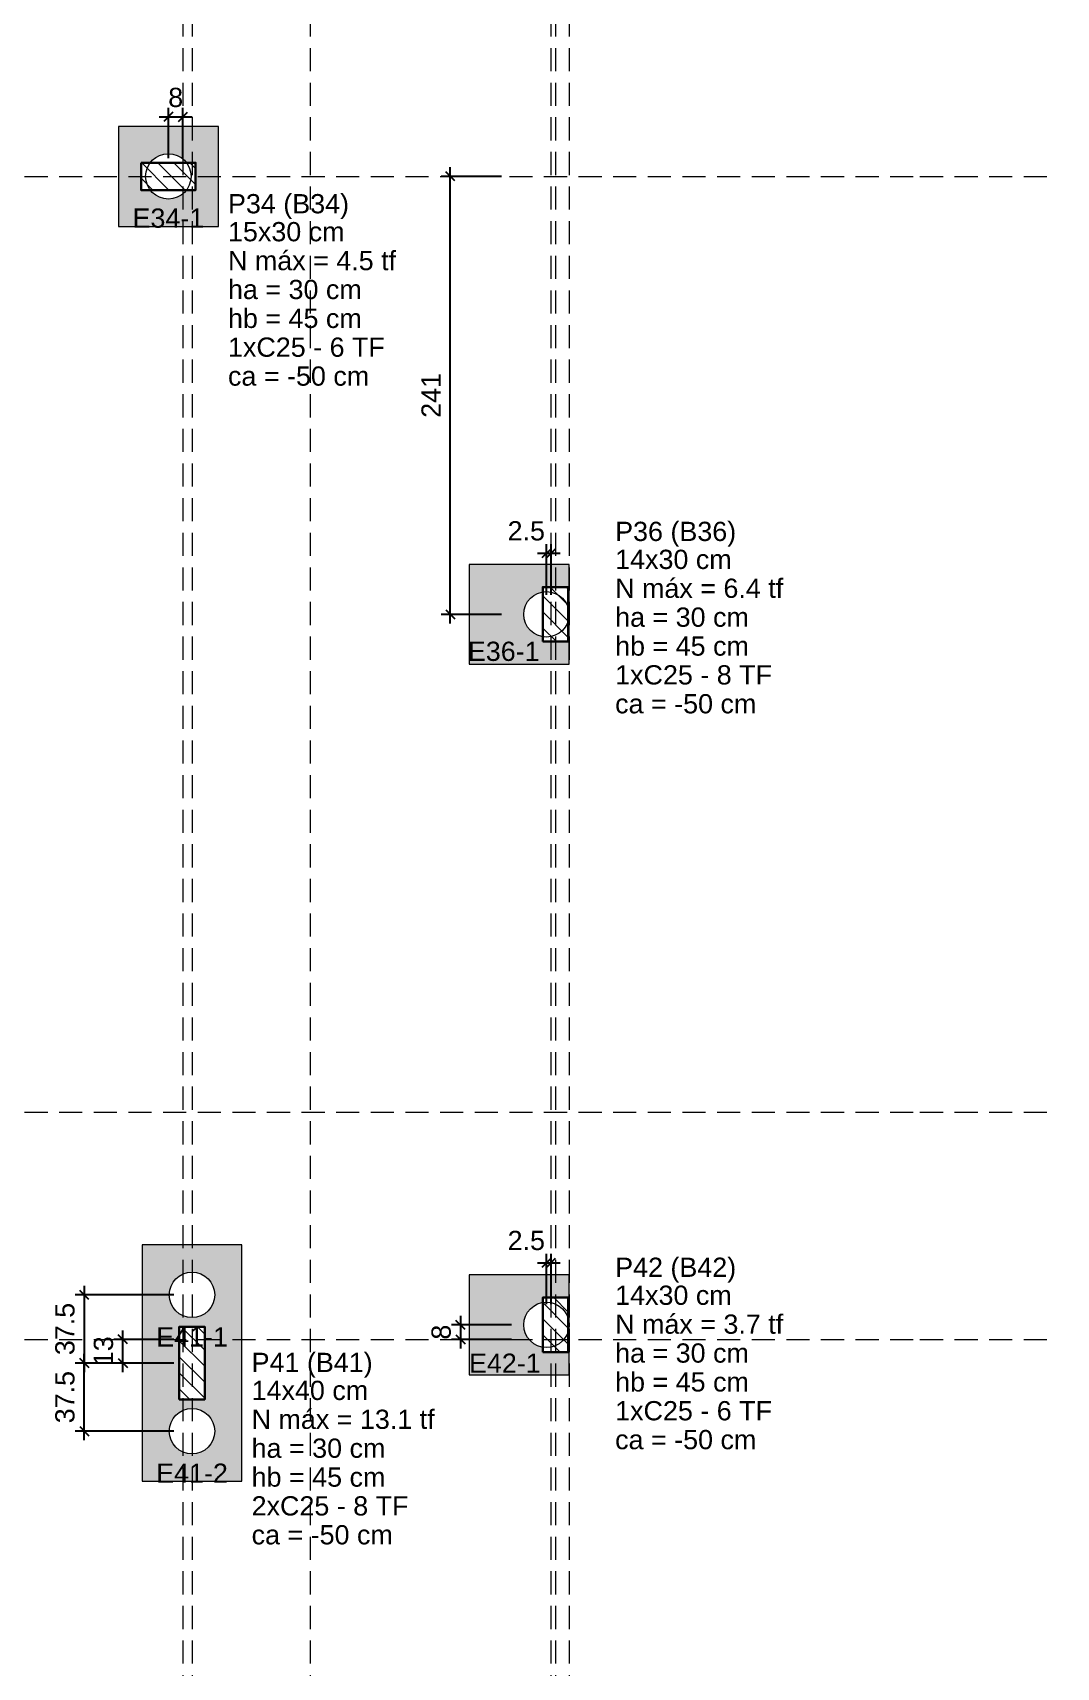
# Model space of a CAD drawing. Header units: millimetres. Extents: x -34 to 951, y -76 to 463.
# Drawn here: x -1.98 to 9.29, y -26.48 to -8.49 of the extents above; entities that cross this region are included whole.
import ezdxf

# ---------------------------------------------------------------- set-up
doc = ezdxf.new("R2010")
doc.units = ezdxf.units.MM
doc.header["$MEASUREMENT"] = 0
doc.linetypes.add('DASHED', pattern=[1.905, 1.27, -0.635])
doc.linetypes.add('NULL', pattern=[0])
for name, color, linetype, lineweight in [('LC-Cotas', 7, 'Continuous', 5), ('LC-Eixos', 7, 'DASHED', 5), ('LC-Estacas dos blocos', 252, 'Continuous', 5), ('LC-Hachuras dos blocos', 43, 'Continuous', 5), ('LC-Hachuras dos pilares', 9, 'Continuous', 5), ('LC-Seção das fundações', 7, 'Continuous', 5), ('LC-Seção dos pilares', 4, 'Continuous', 30), ('LC-Textos', 7, 'Continuous', 20)]:
    doc.layers.add(name, color=color, linetype=linetype, lineweight=lineweight)
doc.styles.add('Arial', font='arial.ttf')
doc.dimstyles.new('UM_50.000000', dxfattribs={"dimtxt": 0.18, "dimasz": 0.1, "dimexe": 0.1, "dimexo": 0.2, "dimgap": 0, "dimtad": 1, "dimtih": 1, "dimtoh": 1, "dimdec": 1, "dimlfac": 50, "dimzin": 0, "dimdsep": 46, "dimtxsty": 'Standard', "dimcen": 0.09, "dimdle": 0.1, "dimadec": 1, "dimazin": 2, "dimtfac": 1, "dimtdec": 4, "dimtofl": 0, "dimtmove": 0, "dimatfit": 3, "dimfxl": 1, "dimtolj": 1, "dimarcsym": 0})
pattern_1 = [(135, (-26.0734, -53.92581), (-0.08838835, -0.08838835), [])]

# ---------------------------------------------------------------- blocks, each defined once
blk = doc.blocks.new('_Oblique')
at = {"color": 0, "linetype": 'ByBlock', "lineweight": -2}
blk.add_line((-0.5, -0.5), (0.5, 0.5), dxfattribs=at)
blk = doc.blocks.new('*D20')
at = {"layer": 'Defpoints', "color": 0, "transparency": 16777216}
for p in [(2.619, -10.076), (3.381, -10.076), (3.381, -14.896)]:
    blk.add_point(p, dxfattribs=at)
at = {"layer": 'LC-Cotas', "color": 0, "lineweight": -2, "transparency": 16777216}
for p, q in [((2.619, -14.996), (2.619, -9.976)), ((3.181, -10.076), (2.519, -10.076)), ((3.181, -14.896), (2.519, -14.896))]:
    blk.add_line(p, q, dxfattribs=at)
at = {"layer": 'LC-Cotas', "color": 0, "lineweight": -2, "transparency": 16777216, "xscale": 0.1, "yscale": 0.1, "zscale": 0.1}
for p, rotation in [((2.619, -10.076), 90), ((2.619, -14.896), 270)]:
    blk.add_blockref('_Oblique', p, dxfattribs=dict(at, rotation=rotation))
at = {"layer": 'LC-Cotas', "color": 7, "transparency": 16777216, "insert": (2.407, -12.486), "char_height": 0.2118, "attachment_point": 5, "rotation": 90, "style": 'Arial'}
blk.add_mtext('\\A1;241', dxfattribs=at)
blk = doc.blocks.new('*D23')
at = {"layer": 'Defpoints', "color": 0, "transparency": 16777216}
for p in [(-0.985, -22.876), (-0.223, -22.876), (-0.223, -23.136)]:
    blk.add_point(p, dxfattribs=at)
at = {"layer": 'LC-Cotas', "color": 0, "lineweight": -2, "transparency": 16777216}
for p, q in [((-0.985, -23.236), (-0.985, -22.776)), ((-0.423, -22.876), (-1.085, -22.876)), ((-0.423, -23.136), (-1.085, -23.136))]:
    blk.add_line(p, q, dxfattribs=at)
at = {"layer": 'LC-Cotas', "color": 0, "lineweight": -2, "transparency": 16777216, "xscale": 0.1, "yscale": 0.1, "zscale": 0.1}
for p, rotation in [((-0.985, -22.876), 90), ((-0.985, -23.136), 270)]:
    blk.add_blockref('_Oblique', p, dxfattribs=dict(at, rotation=rotation))
at = {"layer": 'LC-Cotas', "color": 7, "transparency": 16777216, "insert": (-1.197, -23.006), "char_height": 0.2118, "attachment_point": 5, "rotation": 90, "style": 'Arial'}
blk.add_mtext('\\A1;13', dxfattribs=at)
blk = doc.blocks.new('*D24')
at = {"layer": 'Defpoints', "color": 0, "transparency": 16777216}
for p in [(3.493, -22.716), (2.731, -22.876), (3.493, -22.876)]:
    blk.add_point(p, dxfattribs=at)
at = {"layer": 'LC-Cotas', "color": 0, "lineweight": -2, "transparency": 16777216}
for p, q in [((2.731, -22.616), (2.731, -22.976)), ((3.293, -22.716), (2.631, -22.716)), ((3.293, -22.876), (2.631, -22.876))]:
    blk.add_line(p, q, dxfattribs=at)
at = {"layer": 'LC-Cotas', "color": 0, "lineweight": -2, "transparency": 16777216, "xscale": 0.1, "yscale": 0.1, "zscale": 0.1}
for p, rotation in [((2.731, -22.716), 90), ((2.731, -22.876), 270)]:
    blk.add_blockref('_Oblique', p, dxfattribs=dict(at, rotation=rotation))
at = {"layer": 'LC-Cotas', "color": 7, "transparency": 16777216, "insert": (2.519, -22.796), "char_height": 0.2118, "attachment_point": 5, "rotation": 90, "style": 'Arial'}
blk.add_mtext('\\A1;8', dxfattribs=at)
blk = doc.blocks.new('*D49')
at = {"layer": 'Defpoints', "color": 0, "transparency": 16777216}
for p in [(-0.323, -9.42), (-0.483, -10.076), (-0.323, -10.076)]:
    blk.add_point(p, dxfattribs=at)
at = {"layer": 'LC-Cotas', "color": 0, "lineweight": -2, "transparency": 16777216}
for p, q in [((-0.483, -9.876), (-0.483, -9.32)), ((-0.323, -9.876), (-0.323, -9.32)), ((-0.583, -9.42), (-0.223, -9.42))]:
    blk.add_line(p, q, dxfattribs=at)
at = {"layer": 'LC-Cotas', "color": 0, "lineweight": -2, "transparency": 16777216, "xscale": 0.1, "yscale": 0.1, "zscale": 0.1, "rotation": 180}
blk.add_blockref('_Oblique', (-0.483, -9.42), dxfattribs=at)
at = {"layer": 'LC-Cotas', "color": 0, "lineweight": -2, "transparency": 16777216, "xscale": 0.1, "yscale": 0.1, "zscale": 0.1}
blk.add_blockref('_Oblique', (-0.323, -9.42), dxfattribs=at)
at = {"layer": 'LC-Cotas', "color": 7, "transparency": 16777216, "insert": (-0.403, -9.208), "char_height": 0.2118, "attachment_point": 5, "rotation": 0.0057, "style": 'Arial'}
blk.add_mtext('\\A1;8', dxfattribs=at)
blk = doc.blocks.new('*D144')
at = {"layer": 'Defpoints', "color": 0, "transparency": 16777216}
for p in [(-1.409, -23.136), (-0.223, -23.136), (-0.223, -23.886)]:
    blk.add_point(p, dxfattribs=at)
at = {"layer": 'LC-Cotas', "color": 0, "lineweight": -2, "transparency": 16777216}
for p, q in [((-0.423, -23.136), (-1.509, -23.136)), ((-1.409, -23.986), (-1.409, -23.036)), ((-0.423, -23.886), (-1.509, -23.886))]:
    blk.add_line(p, q, dxfattribs=at)
at = {"layer": 'LC-Cotas', "color": 0, "lineweight": -2, "transparency": 16777216, "xscale": 0.1, "yscale": 0.1, "zscale": 0.1}
for p, rotation in [((-1.409, -23.136), 90), ((-1.409, -23.886), 270)]:
    blk.add_blockref('_Oblique', p, dxfattribs=dict(at, rotation=rotation))
at = {"layer": 'LC-Cotas', "color": 7, "transparency": 16777216, "insert": (-1.621, -23.511), "char_height": 0.2118, "attachment_point": 5, "rotation": 90, "style": 'Arial'}
blk.add_mtext('\\A1;37.5', dxfattribs=at)
blk = doc.blocks.new('*D145')
at = {"layer": 'Defpoints', "color": 0, "transparency": 16777216}
for p in [(-0.223, -22.386), (-1.409, -23.136), (-0.223, -23.136)]:
    blk.add_point(p, dxfattribs=at)
at = {"layer": 'LC-Cotas', "color": 0, "lineweight": -2, "transparency": 16777216}
for p, q in [((-1.409, -22.286), (-1.409, -23.236)), ((-0.423, -22.386), (-1.509, -22.386)), ((-0.423, -23.136), (-1.509, -23.136))]:
    blk.add_line(p, q, dxfattribs=at)
at = {"layer": 'LC-Cotas', "color": 0, "lineweight": -2, "transparency": 16777216, "xscale": 0.1, "yscale": 0.1, "zscale": 0.1}
for p, rotation in [((-1.409, -22.386), 90), ((-1.409, -23.136), 270)]:
    blk.add_blockref('_Oblique', p, dxfattribs=dict(at, rotation=rotation))
at = {"layer": 'LC-Cotas', "color": 7, "transparency": 16777216, "insert": (-1.621, -22.761), "char_height": 0.2118, "attachment_point": 5, "rotation": 90, "style": 'Arial'}
blk.add_mtext('\\A1;37.5', dxfattribs=at)
blk = doc.blocks.new('*D184')
at = {"layer": 'Defpoints', "color": 0, "transparency": 16777216}
for p in [(3.727, -14.224), (3.677, -14.88), (3.727, -14.88)]:
    blk.add_point(p, dxfattribs=at)
at = {"layer": 'LC-Cotas', "color": 0, "lineweight": -2, "transparency": 16777216}
for p, q in [((3.677, -14.68), (3.677, -14.124)), ((3.727, -14.68), (3.727, -14.124)), ((3.577, -14.224), (3.827, -14.224))]:
    blk.add_line(p, q, dxfattribs=at)
at = {"layer": 'LC-Cotas', "color": 0, "lineweight": -2, "transparency": 16777216, "xscale": 0.1, "yscale": 0.1, "zscale": 0.1, "rotation": 180}
blk.add_blockref('_Oblique', (3.677, -14.224), dxfattribs=at)
at = {"layer": 'LC-Cotas', "color": 0, "lineweight": -2, "transparency": 16777216, "xscale": 0.1, "yscale": 0.1, "zscale": 0.1}
blk.add_blockref('_Oblique', (3.727, -14.224), dxfattribs=at)
at = {"layer": 'LC-Cotas', "color": 7, "transparency": 16777216, "insert": (3.455, -13.978), "char_height": 0.2118, "attachment_point": 5, "rotation": 0.0057, "style": 'Arial'}
blk.add_mtext('\\A1;2.5', dxfattribs=at)
blk = doc.blocks.new('*D185')
at = {"layer": 'Defpoints', "color": 0, "transparency": 16777216}
for p in [(3.727, -22.033), (3.677, -22.689), (3.727, -22.689)]:
    blk.add_point(p, dxfattribs=at)
at = {"layer": 'LC-Cotas', "color": 0, "lineweight": -2, "transparency": 16777216}
for p, q in [((3.677, -22.489), (3.677, -21.933)), ((3.727, -22.489), (3.727, -21.933)), ((3.577, -22.033), (3.827, -22.033))]:
    blk.add_line(p, q, dxfattribs=at)
at = {"layer": 'LC-Cotas', "color": 0, "lineweight": -2, "transparency": 16777216, "xscale": 0.1, "yscale": 0.1, "zscale": 0.1, "rotation": 180}
blk.add_blockref('_Oblique', (3.677, -22.033), dxfattribs=at)
at = {"layer": 'LC-Cotas', "color": 0, "lineweight": -2, "transparency": 16777216, "xscale": 0.1, "yscale": 0.1, "zscale": 0.1}
blk.add_blockref('_Oblique', (3.727, -22.033), dxfattribs=at)
at = {"layer": 'LC-Cotas', "color": 7, "transparency": 16777216, "insert": (3.455, -21.788), "char_height": 0.2118, "attachment_point": 5, "rotation": 0.0057, "style": 'Arial'}
blk.add_mtext('\\A1;2.5', dxfattribs=at)

msp = doc.modelspace()

# ---------------------------------------------------------------- hatches: boundary and pattern name
h = msp.add_hatch(color=43)
h.dxf.hatch_style = 1
h.paths.add_polyline_path([(3.6366, -15.1426, -0.3678942), (3.4266, -14.8958, -0.3678942), (3.6366, -14.649), (3.6366, -14.5958), (3.7266, -14.5958), (3.7266, -14.3458), (2.8266, -14.3458), (2.8266, -15.4458), (3.7266, -15.4458), (3.7266, -15.1958), (3.6366, -15.1958)])
h.paths.add_polyline_path([(3.9266, -14.3458), (3.7766, -14.3458), (3.7766, -14.5958), (3.9166, -14.5958), (3.9166, -14.8258, -0.0710678), (3.9266, -14.8958)])
h.paths.add_polyline_path([(3.7766, -14.3458), (3.7266, -14.3458), (3.7266, -14.5958), (3.7766, -14.5958)])
h.paths.add_polyline_path([(3.7766, -15.1958), (3.7266, -15.1958), (3.7266, -15.4458), (3.7766, -15.4458)])
h.paths.add_polyline_path([(3.9266, -14.8958, -0.0710678), (3.9166, -14.9658), (3.9166, -15.1958), (3.7766, -15.1958), (3.7766, -15.4458), (3.9266, -15.4458)])
h = msp.add_hatch(color=43)
h.dxf.hatch_style = 1
h.paths.add_polyline_path([(3.6366, -22.469), (3.6366, -22.4158), (3.7266, -22.4158), (3.7266, -22.1658), (2.8266, -22.1658), (2.8266, -22.8758), (3.4845, -22.8758, -0.1753905), (3.4266, -22.7158, -0.3678942)])
h.paths.add_polyline_path([(3.7266, -23.0158), (3.6366, -23.0158), (3.6366, -22.9626, -0.1808352), (3.4845, -22.8758), (2.8266, -22.8758), (2.8266, -23.2658), (3.7266, -23.2658)])
h.paths.add_polyline_path([(3.9266, -22.1658), (3.7766, -22.1658), (3.7766, -22.4158), (3.9166, -22.4158), (3.9166, -23.0158), (3.7766, -23.0158), (3.7766, -23.2658), (3.9266, -23.2658)])
h.paths.add_polyline_path([(3.7766, -23.0158), (3.7266, -23.0158), (3.7266, -23.2658), (3.7766, -23.2658)])
h.paths.add_polyline_path([(3.7766, -22.1658), (3.7266, -22.1658), (3.7266, -22.4158), (3.7766, -22.4158)])
at = {"layer": 'LC-Hachuras dos blocos', "linetype": 'Continuous', "ltscale": 0.2}
h = msp.add_hatch(color=43, dxfattribs=at)
h.paths.add_polyline_path([(0.0666, -9.5258), (-1.0334, -9.5258), (-1.0334, -10.6258), (0.0666, -10.6258), (0.0666, -9.5258)])
h.paths.add_polyline_path([(-0.4187, -10.3173), (-0.3584, -10.2923), (-0.3066, -10.2526), (-0.2861, -10.2258), (-0.1834, -10.2258), (-0.1834, -9.9258), (-0.2861, -9.9258), (-0.3066, -9.899), (-0.3584, -9.8593), (-0.4187, -9.8343), (-0.4834, -9.8258), (-0.5481, -9.8343), (-0.6084, -9.8593), (-0.6602, -9.899), (-0.6807, -9.9258), (-0.7834, -9.9258), (-0.7834, -10.2258), (-0.6807, -10.2258), (-0.6602, -10.2526), (-0.6084, -10.2923), (-0.5481, -10.3173), (-0.4834, -10.3258), (-0.4187, -10.3173)], flags=0)
h = msp.add_hatch(color=43, dxfattribs=at)
h.paths.add_polyline_path([(-0.7734, -24.4358), (0.3266, -24.4358), (0.3266, -21.8358), (-0.7734, -21.8358), (-0.7734, -24.4358)])
h.paths.add_polyline_path([(-0.1587, -22.6273), (-0.0984, -22.6023), (-0.0466, -22.5626), (-0.0069, -22.5108), (0.0181, -22.4505), (0.0266, -22.3858), (0.0181, -22.3211), (-0.0069, -22.2608), (-0.0466, -22.209), (-0.0984, -22.1693), (-0.1587, -22.1443), (-0.2234, -22.1358), (-0.2881, -22.1443), (-0.3484, -22.1693), (-0.4002, -22.209), (-0.4399, -22.2608), (-0.4649, -22.3211), (-0.4734, -22.3858), (-0.4649, -22.4505), (-0.4399, -22.5108), (-0.4002, -22.5626), (-0.3484, -22.6023), (-0.2881, -22.6273), (-0.2234, -22.6358), (-0.1587, -22.6273)], flags=0)
h.paths.add_polyline_path([(-0.0834, -22.7358), (-0.3634, -22.7358), (-0.3634, -23.5358), (-0.0834, -23.5358), (-0.0834, -22.7358)], flags=0)
h.paths.add_polyline_path([(-0.1587, -24.1273), (-0.0984, -24.1023), (-0.0466, -24.0626), (-0.0069, -24.0108), (0.0181, -23.9505), (0.0266, -23.8858), (0.0181, -23.8211), (-0.0069, -23.7608), (-0.0466, -23.709), (-0.0984, -23.6693), (-0.1587, -23.6443), (-0.2234, -23.6358), (-0.2881, -23.6443), (-0.3484, -23.6693), (-0.4002, -23.709), (-0.4399, -23.7608), (-0.4649, -23.8211), (-0.4734, -23.8858), (-0.4649, -23.9505), (-0.4399, -24.0108), (-0.4002, -24.0626), (-0.3484, -24.1023), (-0.2881, -24.1273), (-0.2234, -24.1358), (-0.1587, -24.1273)], flags=0)
at = {"layer": 'LC-Hachuras dos pilares', "linetype": 'Continuous', "ltscale": 0.2}
h = msp.add_hatch(dxfattribs=at)
h.set_pattern_fill('ANSI31', color=9, angle=90, style=0)
h.set_pattern_definition(pattern_1)
h.paths.add_polyline_path([(-0.7834, -9.9258), (-0.7834, -10.2258), (-0.1834, -10.2258), (-0.1834, -9.9258), (-0.7834, -9.9258)])
h = msp.add_hatch(dxfattribs=at)
h.set_pattern_fill('ANSI31', color=9, angle=90, style=0)
h.set_pattern_definition(pattern_1)
h.paths.add_polyline_path([(3.6366, -15.1958), (3.9166, -15.1958), (3.9166, -14.5958), (3.6366, -14.5958), (3.6366, -15.1958)])
h = msp.add_hatch(dxfattribs=at)
h.set_pattern_fill('ANSI31', color=9, angle=90, style=0)
h.set_pattern_definition(pattern_1)
h.paths.add_polyline_path([(3.6366, -23.0158), (3.9166, -23.0158), (3.9166, -22.4158), (3.6366, -22.4158), (3.6366, -23.0158)])
h = msp.add_hatch(dxfattribs=at)
h.set_pattern_fill('ANSI31', color=9, angle=90, style=0)
h.set_pattern_definition(pattern_1)
h.paths.add_polyline_path([(-0.3634, -23.5358), (-0.0834, -23.5358), (-0.0834, -22.7358), (-0.3634, -22.7358), (-0.3634, -23.5358)])

# ---------------------------------------------------------------- linework, layer by layer
at = {"layer": 'LC-Eixos', "ltscale": 0.2}
for p, q in [((-0.3234, 30.1981), (-0.3234, -63.4258)), ((-0.2234, 30.1981), (-0.2234, -63.4258)), ((1.0766, 30.1981), (1.0766, -63.4258)), ((3.7266, 30.1981), (3.7266, -63.4258)), ((3.7766, 30.1981), (3.7766, -63.4258)), ((3.9266, 30.1981), (3.9266, -63.4258)), ((-27.9734, -10.0758), (7.7872, -10.0758)), ((7.7872, -10.0758), (9.2872, -10.0758)), ((-27.9734, -20.3758), (7.7872, -20.3758)), ((7.7872, -20.3758), (9.2872, -20.3758)), ((-27.9734, -22.8758), (7.7872, -22.8758)), ((7.7872, -22.8758), (9.2872, -22.8758))]:
    msp.add_line(p, q, dxfattribs=at)
at = {"layer": 'LC-Estacas dos blocos'}
for centre in [(-0.4834, -10.0758), (3.6766, -14.8958), (-0.2234, -22.3858), (3.6766, -22.7158), (-0.2234, -23.8858)]:
    msp.add_circle(centre, 0.25, dxfattribs=at)
at = {"layer": 'LC-Seção das fundações'}
for points in [[(0.0666, -9.5258), (-1.0334, -9.5258), (-1.0334, -10.6258), (0.0666, -10.6258), (0.0666, -9.5258)], [(2.8266, -14.3458), (2.8266, -15.4458), (3.9266, -15.4458), (3.9266, -14.3458), (2.8266, -14.3458)], [(-0.7734, -24.4358), (0.3266, -24.4358), (0.3266, -21.8358), (-0.7734, -21.8358), (-0.7734, -24.4358)], [(2.8266, -22.1658), (2.8266, -23.2658), (3.9266, -23.2658), (3.9266, -22.1658), (2.8266, -22.1658)]]:
    msp.add_lwpolyline(points, close=True, dxfattribs=at)
at = {"layer": 'LC-Seção dos pilares'}
for points in [[(-0.7834, -9.9258), (-0.7834, -10.2258), (-0.1834, -10.2258), (-0.1834, -9.9258), (-0.7834, -9.9258)], [(3.6366, -15.1958), (3.9166, -15.1958), (3.9166, -14.5958), (3.6366, -14.5958), (3.6366, -15.1958)], [(3.6366, -23.0158), (3.9166, -23.0158), (3.9166, -22.4158), (3.6366, -22.4158), (3.6366, -23.0158)], [(-0.3634, -23.5358), (-0.0834, -23.5358), (-0.0834, -22.7358), (-0.3634, -22.7358), (-0.3634, -23.5358)]]:
    msp.add_lwpolyline(points, close=True, dxfattribs=at)

# ---------------------------------------------------------------- texts
at = {"layer": 'LC-Textos', "linetype": 'NULL', "ltscale": 0.2, "char_height": 0.2118, "line_spacing_factor": 0.798, "style": 'Arial'}
for s, insert, width, attachment_point in [('E34-1', (-0.4834, -10.6439), 1.578814, 8), ('P36 (B36)', (4.4326, -14.1524), 2.663966, 7), ('14x30 cm', (4.4326, -14.3996), 2.565492, 7), ('N máx = 6.4 tf', (4.4326, -14.7176), 3.699397, 7), ('ha = 30 cm', (4.4326, -15.0356), 2.943568, 7), ('E36-1', (3.2067, -15.4115), 1.578814, 8), ('hb = 45 cm', (4.4326, -15.3536), 2.943568, 7), ('1xC25 - 8 TF', (4.4326, -15.6706), 3.452727, 7), ('ca = -50 cm', (4.4326, -15.9886), 3.107584, 7), ('E41-1', (-0.2234, -22.9539), 1.578814, 8), ('P41 (B41)', (0.4326, -23.2985), 2.663966, 7), ('E42-1', (3.2189, -23.2435), 1.578814, 8), ('14x40 cm', (0.4326, -23.5456), 2.565492, 7), ('N máx = 13.1 tf', (0.4326, -23.8636), 4.028397, 7), ('ha = 30 cm', (0.4326, -24.1816), 2.943568, 7), ('E41-2', (-0.2234, -24.4539), 1.578814, 8), ('hb = 45 cm', (0.4326, -24.4996), 2.943568, 7), ('2xC25 - 8 TF', (0.4326, -24.8166), 3.452727, 7), ('ca = -50 cm', (0.4326, -25.1346), 3.107584, 7)]:
    msp.add_mtext(s, dxfattribs=dict(at, insert=insert, width=width, attachment_point=attachment_point))
at = {"layer": 'LC-Textos', "color": 5, "linetype": 'NULL', "ltscale": 0.2, "char_height": 0.2118, "attachment_point": 7, "line_spacing_factor": 0.798, "style": 'Arial'}
for s, insert, width in [('P34 (B34)', (0.1726, -10.5461), 2.663966), ('15x30 cm', (0.1726, -10.7932), 2.565492), ('N máx = 4.5 tf', (0.1726, -11.1112), 3.699397), ('ha = 30 cm', (0.1726, -11.4292), 2.943568), ('hb = 45 cm', (0.1726, -11.7472), 2.943568), ('1xC25 - 6 TF', (0.1726, -12.0642), 3.452727), ('ca = -50 cm', (0.1726, -12.3822), 3.107584), ('P42 (B42)', (4.4326, -22.2513), 2.663966), ('14x30 cm', (4.4326, -22.4984), 2.565492), ('N máx = 3.7 tf', (4.4326, -22.8164), 3.699397), ('ha = 30 cm', (4.4326, -23.1344), 2.943568), ('hb = 45 cm', (4.4326, -23.4524), 2.943568), ('1xC25 - 6 TF', (4.4326, -23.7694), 3.452727), ('ca = -50 cm', (4.4326, -24.0874), 3.107584)]:
    msp.add_mtext(s, dxfattribs=dict(at, insert=insert, width=width))

# ---------------------------------------------------------------- dimensions: what is measured, and where the dimension line sits
at = {"layer": 'LC-Cotas'}
for base, p1, p2, override, picture, middle in [((-0.3234, -9.4199), (-0.4834, -10.0758), (-0.3234, -10.0758), {"dimtxt": 0.2118, "dimasz": 0.1, "dimexe": 0.1, "dimexo": 0.2, "dimtad": 1, "dimtih": 0, "dimtoh": 0, "dimdec": 1, "dimlfac": 50, "dimzin": 8, "dimtxsty": 'Arial', "dimblk": 'Oblique', "dimblk1": 'Oblique', "dimblk2": 'Oblique', "dimsah": 1, "dimdle": 0.1, "dimse1": 0, "dimse2": 0, "dimclrt": 7, "dimadec": 1, "dimazin": 3, "dimtmove": 2, "dimldrblk": 'Oblique'}, '*D49', (-0.4034, -9.2081)), ((3.7266, -14.2239), (3.6766, -14.8798), (3.7266, -14.8798), {"dimtxt": 0.2118, "dimtih": 0, "dimtoh": 0, "dimzin": 8, "dimtxsty": 'Arial', "dimblk": 'Oblique', "dimblk1": 'Oblique', "dimblk2": 'Oblique', "dimsah": 1, "dimclrt": 7, "dimazin": 3, "dimtmove": 2, "dimldrblk": 'Oblique'}, '*D184', (3.4548, -13.9785)), ((3.7266, -22.0333), (3.6766, -22.6892), (3.7266, -22.6892), {"dimtxt": 0.2118, "dimtih": 0, "dimtoh": 0, "dimzin": 8, "dimtxsty": 'Arial', "dimblk": 'Oblique', "dimblk1": 'Oblique', "dimblk2": 'Oblique', "dimsah": 1, "dimclrt": 7, "dimazin": 3, "dimtmove": 2, "dimldrblk": 'Oblique'}, '*D185', (3.4548, -21.7879))]:
    dim = msp.add_linear_dim(base=base, p1=p1, p2=p2, dimstyle='UM_50.000000', override=override, dxfattribs=at)
    dim.commit()
    dim.dimension.update_dxf_attribs({"geometry": picture, "text_midpoint": middle, "dimtype": 160, "text_rotation": 0.00573})
for base, p1, p2, angle, picture, middle, dimtype in [((2.6188, -10.0758), (3.3806, -14.8958), (3.3806, -10.0758), 90, '*D20', (2.407, -12.4858), 160), ((-1.4088, -23.1358), (-0.2234, -22.3858), (-0.2234, -23.1358), 270, '*D145', (-1.6206, -22.7608), 161), ((2.7308, -22.8758), (3.4926, -22.7158), (3.4926, -22.8758), 90, '*D24', (2.519, -22.7958), 160), ((-0.9852, -22.8758), (-0.2234, -23.1358), (-0.2234, -22.8758), 90, '*D23', (-1.197, -23.0058), 160), ((-1.4088, -23.1358), (-0.2234, -23.8858), (-0.2234, -23.1358), 90, '*D144', (-1.6206, -23.5108), 160)]:
    dim = msp.add_linear_dim(base=base, p1=p1, p2=p2, angle=angle, dimstyle='UM_50.000000', override={"dimtxt": 0.2118, "dimasz": 0.1, "dimexe": 0.1, "dimexo": 0.2, "dimtad": 1, "dimtih": 0, "dimtoh": 0, "dimdec": 1, "dimlfac": 50, "dimzin": 8, "dimtxsty": 'Arial', "dimblk": 'Oblique', "dimblk1": 'Oblique', "dimblk2": 'Oblique', "dimsah": 1, "dimdle": 0.1, "dimse1": 0, "dimse2": 0, "dimclrt": 7, "dimadec": 1, "dimazin": 3, "dimtmove": 2, "dimldrblk": 'Oblique'}, dxfattribs=at)
    dim.commit()
    dim.dimension.update_dxf_attribs({"geometry": picture, "text_midpoint": middle, "dimtype": dimtype, "text_rotation": 90})

doc.saveas('drawing.dxf')
